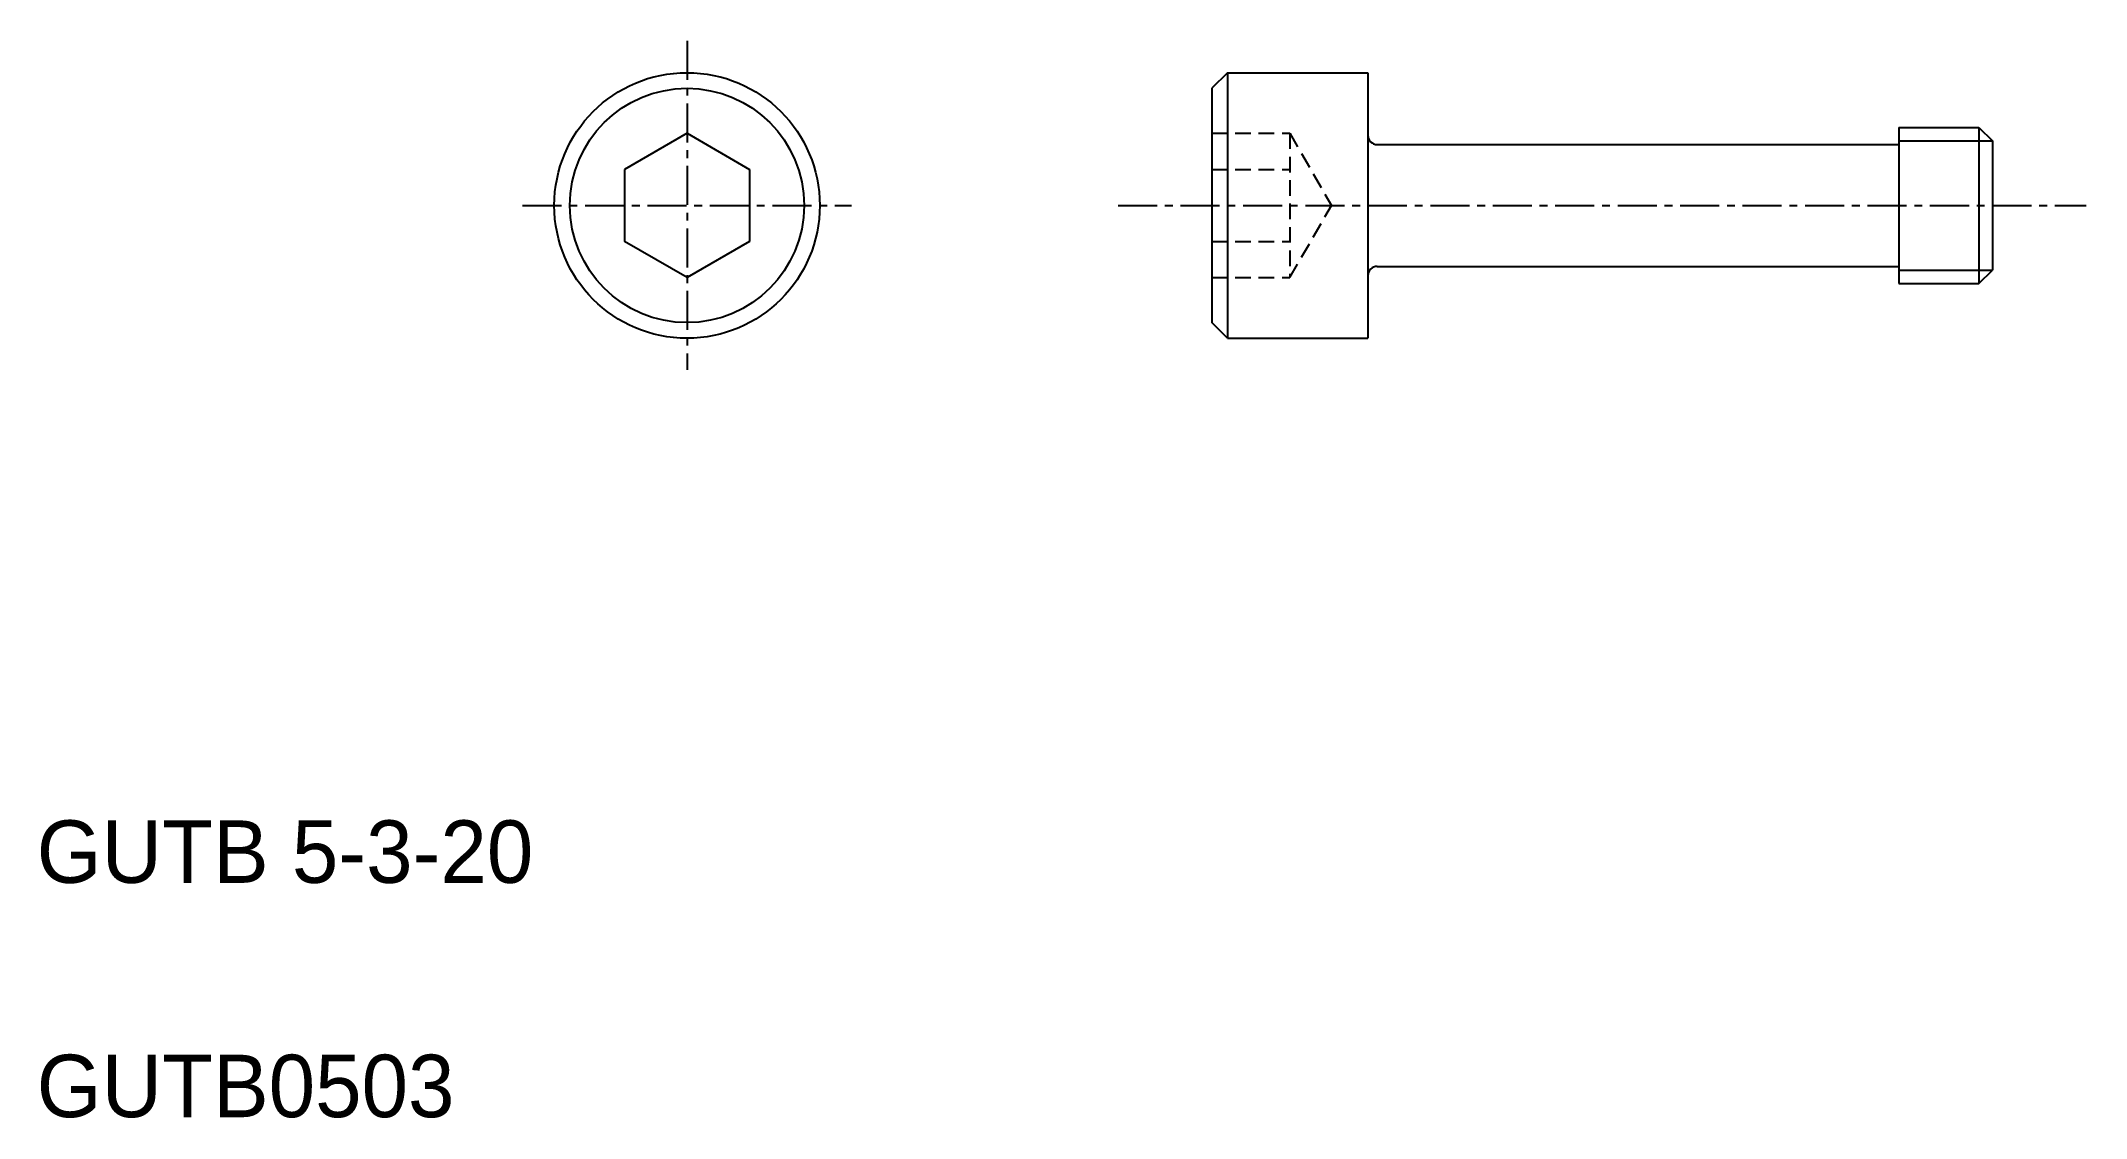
# Model space of a CAD drawing. Extents: x 5.1 to 70.6, y 5 to 39.4.
import ezdxf

# ---------------------------------------------------------------- set-up
doc = ezdxf.new("R2010")
doc.units = 0
doc.linetypes.add('CENTER', pattern=[2, 1.25, -0.25, 0.25, -0.25])
doc.linetypes.add('DASHED', pattern=[0.75, 0.5, -0.25])
doc.layers.get('0').update_dxf_attribs({"linetype": 'CONTINUOUS'})
doc.layers.add('CENTER', color=1, linetype='CENTER')

msp = doc.modelspace()

# ---------------------------------------------------------------- linework, layer by layer
at = {"color": 7, "linetype": 'CONTINUOUS'}
for p, q in [((43.131, 38.432), (42.631, 37.932)), ((43.131, 38.432), (43.131, 29.932)), ((43.131, 38.432), (47.631, 38.432)), ((47.631, 38.432), (47.631, 29.932)), ((42.631, 37.932), (42.631, 30.432)), ((64.631, 36.682), (64.631, 31.682)), ((64.631, 36.682), (67.198, 36.682)), ((67.198, 36.682), (67.198, 31.682)), ((67.198, 36.682), (67.631, 36.249)), ((25.826, 36.492), (23.826, 35.337)), ((25.826, 36.492), (27.826, 35.337)), ((47.931, 36.132), (64.631, 36.132)), ((67.631, 36.249), (67.631, 32.115)), ((23.826, 35.337), (23.826, 33.027)), ((27.826, 35.337), (27.826, 33.027)), ((25.826, 31.873), (23.826, 33.027)), ((27.826, 33.027), (25.826, 31.873)), ((47.931, 32.232), (64.631, 32.232)), ((67.198, 31.682), (67.631, 32.115)), ((64.631, 31.682), (67.198, 31.682)), ((43.131, 29.932), (42.631, 30.432)), ((43.131, 29.932), (47.631, 29.932))]:
    msp.add_line(p, q, dxfattribs=at)
at = {"color": 3, "linetype": 'DASHED'}
for p, q in [((42.631, 36.492), (45.131, 36.492)), ((45.131, 36.492), (45.131, 31.873)), ((45.131, 36.492), (46.464, 34.182)), ((42.631, 35.337), (45.131, 35.337)), ((45.131, 31.873), (46.464, 34.182)), ((42.631, 33.027), (45.131, 33.027)), ((42.631, 31.873), (45.131, 31.873))]:
    msp.add_line(p, q, dxfattribs=at)
at = {"color": 3, "linetype": 'CONTINUOUS'}
for p, q in [((64.631, 36.249), (67.631, 36.249)), ((64.631, 32.115), (67.631, 32.115))]:
    msp.add_line(p, q, dxfattribs=at)
at = {"color": 7, "linetype": 'CONTINUOUS'}
for radius in [4.25, 3.75]:
    msp.add_circle((25.826, 34.182), radius, dxfattribs=at)
for centre, start, end in [((47.931, 36.432), 180, 270), ((47.931, 31.932), 90, 180)]:
    msp.add_arc(centre, 0.3, start, end, dxfattribs=at)
at = {"layer": 'CENTER', "color": 1, "linetype": 'CENTER'}
for p, q in [((25.826, 39.448), (25.826, 28.916)), ((20.56, 34.182), (31.092, 34.182)), ((39.631, 34.182), (70.631, 34.182))]:
    msp.add_line(p, q, dxfattribs=at)

# ---------------------------------------------------------------- texts
at = {"color": 7, "linetype": 'CONTINUOUS'}
for s, p in [('GUTB 5-3-20', (5, 12.5)), ('GUTB0503', (5, 5))]:
    msp.add_text(s, height=2, dxfattribs=at).set_placement(p)

doc.saveas('drawing.dxf')
